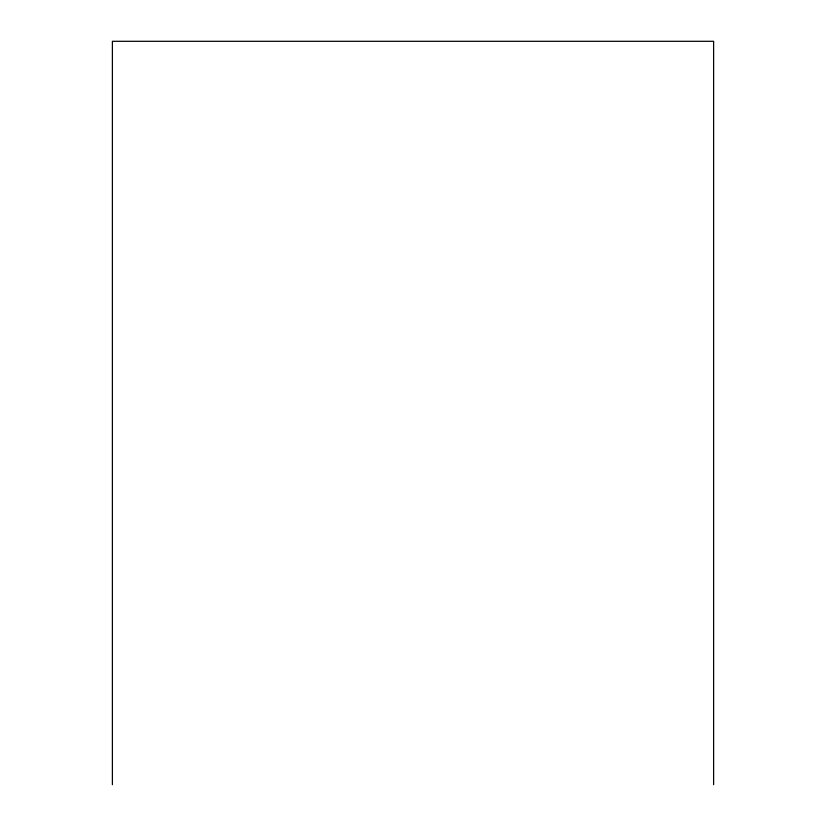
<?xml version="1.0" encoding="UTF-8"?>
<svg xmlns="http://www.w3.org/2000/svg" width="826" height="826" viewBox="0 0 826 826"><rect width="100%" height="100%" fill="white"/><g stroke="black" fill="none" stroke-linecap="round" stroke-linejoin="round"><path stroke-width="1.24" d="M713.612 784.7L713.612 41.3L112.388 41.3L112.388 784.7"/></g></svg>
